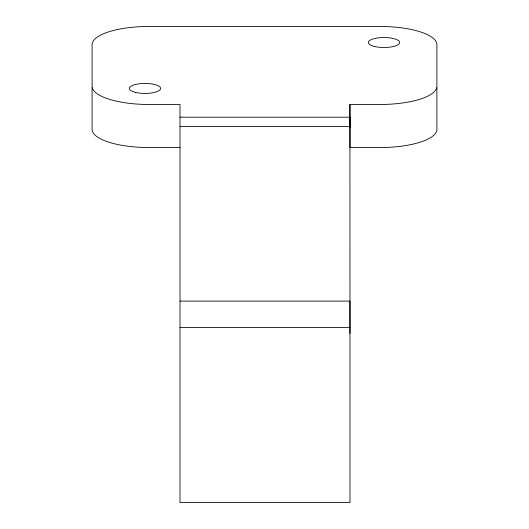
<?xml version="1.0" encoding="UTF-8"?>
<svg xmlns="http://www.w3.org/2000/svg" width="529" height="529" viewBox="0 0 529 529"><rect width="100%" height="100%" fill="white"/><g stroke="black" fill="none" stroke-linecap="round" stroke-linejoin="round"><path stroke-width="0.79" d="M349.973 333.495L349.94 104.491L379.677 104.491A57.231 18.257 0 0 0 436.908 86.234L436.908 44.707A57.231 18.257 0 0 0 379.677 26.45L149.323 26.45A57.231 18.257 0 0 0 92.092 44.707L92.092 86.234A57.231 18.257 0 0 0 149.323 104.491L180.005 104.491L180.005 502.55L349.973 502.55L349.973 301.1L180.005 301.1M349.973 127.773L349.94 104.491M180.005 126.557L349.986 126.557L349.986 147.551L379.677 147.551A57.231 18.257 0 0 0 436.908 129.294L436.908 87.768M180.005 117.193L349.94 117.193L349.973 126.557M180.005 147.551L149.323 147.551A57.231 18.257 0 0 1 92.092 129.294L92.092 87.768M180.005 327.464L349.973 327.464M135.517 92.396A15.652 4.992 0 0 0 160.518 89.057A15.652 4.992 0 0 0 138.955 83.82A15.652 4.992 0 0 0 135.517 92.396M374.519 46.486A15.652 4.992 0 0 0 399.527 43.147A15.652 4.992 0 0 0 377.964 37.909A15.652 4.992 0 0 0 374.519 46.486"/></g></svg>
